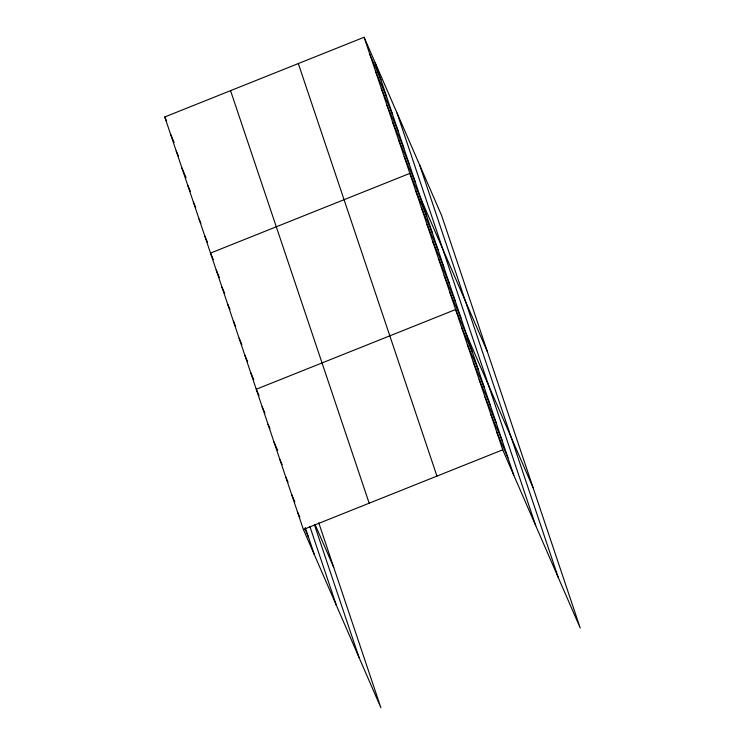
<?xml version="1.0" encoding="UTF-8"?>
<svg xmlns="http://www.w3.org/2000/svg" width="745" height="745" viewBox="0 0 745 745"><rect width="100%" height="100%" fill="white"/><g stroke="black" fill="none" stroke-linecap="round" stroke-linejoin="round"><path stroke-width="1.12" d="M318.748 522.813L380.9 707.75L303.392 529.509L164.766 116.956L364.1 37.25L441.608 215.491L580.234 628.044L502.735 449.803L364.1 37.25M303.392 529.509L502.735 449.803M369.818 54.264L380.9 79.743M375.536 71.287L386.618 96.757M381.254 88.301L392.336 113.771M386.981 105.324L398.053 130.794M392.699 122.338L403.771 147.808M398.417 139.352L409.489 164.831M404.135 156.375L415.207 181.845M487.351 351.631L409.852 173.389L210.509 253.095L213.284 259.465M415.57 190.413L426.643 215.882M421.288 207.427L432.361 232.896M427.006 224.441L438.079 249.92M432.724 241.464L443.797 266.933M438.442 258.478L449.524 283.947M444.16 275.501L455.242 300.971M449.878 292.515L460.959 317.985M533.103 487.779L455.595 309.538L256.261 389.244L259.027 395.604M461.49 327.064L472.563 352.534M467.385 344.6L478.458 370.069M473.28 362.135L484.352 387.605M479.165 379.671L490.238 405.14M485.06 397.197L496.133 422.676M490.955 414.732L502.028 440.202M496.841 432.268L507.913 457.737M164.766 116.956L166.61 121.202M170.484 133.979L174.172 142.463M176.202 150.993L178.511 156.301M181.92 168.007L186.073 177.561M187.638 185.03L190.403 191.4M193.355 202.044L195.665 207.352M199.073 219.067L200.917 223.304M204.791 236.081L207.566 242.451M216.227 270.118L219.458 277.55M221.954 287.132L224.72 293.502M227.672 304.156L229.972 309.454M233.39 321.17L235.69 326.478M239.108 338.183L241.874 344.553M244.826 355.207L247.591 361.576M250.544 372.221L253.775 379.652M315.042 524.424L333.76 567.485M262.156 406.77L264.922 413.14M268.042 424.305L269.895 428.552M273.937 441.841L277.624 450.334M279.831 459.376L282.131 464.684M285.717 476.912L288.026 482.211M291.612 494.438L294.843 501.869M297.506 511.973L299.807 517.281M304.891 528.959L308.579 537.443M419.686 165.073L558.312 577.626M397.094 113.138L535.73 525.691M375.182 62.72L513.808 475.273M298.317 63.558L436.952 476.102M230.55 90.657L369.175 503.201M314.418 524.741L358.978 657.332M309.883 526.491L336.395 605.396M305.264 527.581L314.474 554.978"/></g></svg>
